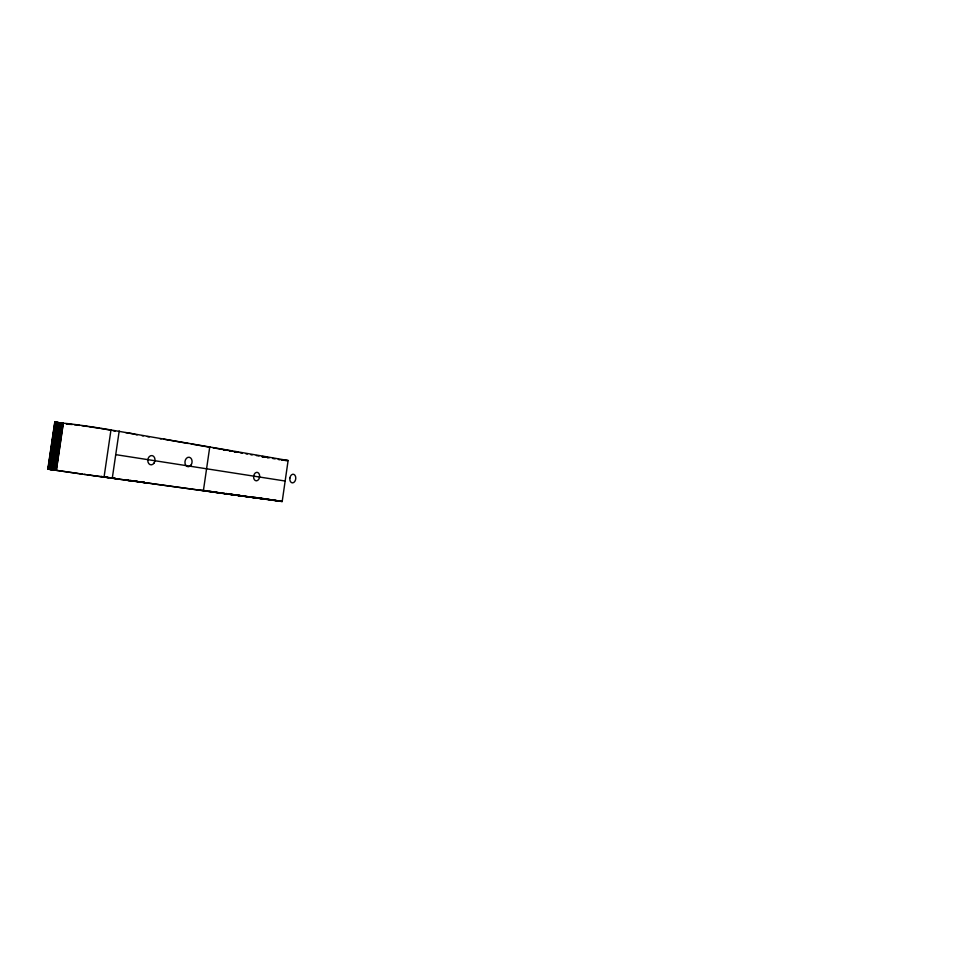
<?xml version="1.0" encoding="UTF-8"?>
<svg xmlns="http://www.w3.org/2000/svg" width="955" height="955" viewBox="0 0 955 955"><rect width="100%" height="100%" fill="white"/><g stroke="black" fill="none" stroke-linecap="round" stroke-linejoin="round"><path stroke-width="1.43" d="M203.379 490.786L209.778 446.797M90.355 475.22L282.191 501.542L288.112 460.513L110.47 429.881A30.572 0.86 8.6 0 0 63.328 423.232L54.757 422.11L56.596 422.564M69.011 472.176L47.822 469.12L54.769 422.182M82.237 474.11L48.025 469.132L54.913 422.11M48.204 469.192L55.139 422.134M48.347 469.203L55.283 422.146M48.514 469.227L55.45 422.158M48.693 469.263L55.629 422.17M48.896 469.287L55.832 422.194M49.111 469.323L56.047 422.217M49.338 469.359L56.285 422.241M49.588 469.394L56.536 422.277M49.851 469.43L56.799 422.301M50.138 469.478L57.073 422.337M50.424 469.514L57.372 422.373M50.734 469.562L57.682 422.42M51.045 469.609L57.992 422.456M51.379 469.657L58.327 422.504M51.713 469.705L58.661 422.552M52.071 469.753L59.019 422.599M52.43 469.8L59.365 422.647M52.788 469.848L59.735 422.695M53.158 469.908L60.105 422.755M53.54 469.956L60.487 422.802M53.922 470.015L60.857 422.862M54.304 470.063L61.251 422.922M54.686 470.123L61.633 422.97M55.08 470.182L62.015 423.029M55.462 470.23L62.409 423.089M55.856 470.29L62.791 423.149M56.238 470.338L63.173 423.208M56.381 470.361L63.328 423.232M104.047 477.154L110.959 429.965M112.26 478.36L119.208 430.932M160.046 438.775L161.347 438.811M281.271 501.303L271.256 499.931M153.457 483.851L233.414 494.809L229.463 494.248M267.066 457.361L267.889 457.421L262.458 456.442M288.112 460.513L281.236 459.713A25.809 0.669 8.3 0 1 282.071 459.868M145.626 482.764L146.616 482.872L145.9 482.752M237.592 495.335L243.227 496.015M66.361 424.068L69.572 424.342A23.23 0.657 8.6 0 1 72.294 424.521M144.826 482.657L138.439 481.798M259.008 455.941L256.346 455.583M104.262 477.13L93.865 475.709M199.5 489.903L198.473 489.772L200.323 490.011M237.795 452.204L234.238 451.715M223.757 450.223L224.58 450.33M129.223 480.52L126.585 480.174L129.438 480.616M113.311 478.264L115.83 478.586L111.795 477.978M237.067 495.156L242.749 495.943M270.623 499.847L256.191 497.842M255.737 497.543C250.938 496.863 258.948 498.092 256.226 497.603M133.33 480.854L137.842 481.714M237.138 495.275L231.229 494.451M242.021 495.848L237.831 495.263M243.74 496.158L250.341 497.089M135.335 481.368L117.525 478.968M93.471 475.686L89.161 475.053M202.556 490.381L207.772 491.061M135.526 481.165L137.914 481.499M228.782 494.117L224.461 493.532M229.403 494.201L235.885 494.929M205.05 490.739L203.045 490.452M86.726 474.707L90.307 475.256M105.11 477.011L110.243 477.739M84.279 474.36L88.708 475.029M85.472 474.575L79.038 473.656M259.748 498.104L260.369 498.188M254.937 497.686L256.298 497.877M257.659 498.08L261.921 498.701L246.927 496.552M258.841 498.033L261.3 498.319M204.895 490.655L207.545 491.037M227.171 493.914L228.555 494.117M250.867 497.113L255.152 497.686M260.476 498.259L262.386 498.534M220.963 493.043L221.835 493.162L215.997 492.326M222.527 493.222L225.01 493.58M230.477 494.201L236.601 495.084M78.274 473.513L69.882 472.307M229.725 451.058L230.609 451.178M261.598 498.367L263.329 498.665M265.645 498.976L270.253 499.632M262.47 498.486L264.237 498.796M265.132 498.928L270.563 499.716M220.712 492.971L215.878 492.267M244.432 496.194L253.576 497.579L236.78 495.239L241.329 495.908M244.552 496.17L245.411 496.302M139.979 481.786L142.51 482.156M215.221 492.219L209.157 491.336M138.177 481.607L132.817 480.843M139.311 481.774L142.343 482.132M125.75 432.603L134.834 434.143M264.272 456.991L262.255 456.705M263.27 498.606L263.986 498.713M242.94 495.943L242.188 495.824M272.342 499.943L278.144 500.79M282.191 501.542L272.33 499.978M200.992 490.154L199.882 489.999M211.151 491.562L209.694 491.348M227.565 493.783C230.907 494.248 223.816 493.21 226.956 493.687M215.412 492.207L210.78 491.503M144.79 482.526L142.832 482.203L144.611 482.55M146.199 482.729L152.227 483.624M116.916 478.885L112.929 478.157M262.124 456.848L263.15 457.003M103.51 476.879L100.932 476.473L108.488 477.655L104.668 477.046M62.445 423.519L58.733 422.934M234.273 451.894L236.124 452.181M278.753 500.886L281.307 501.303M267.197 457.612L269.131 457.911M115.734 454.64L285.151 481.022M250.902 454.759L252.168 454.962M142.02 435.707L143.286 435.91M240.206 452.825L242.272 453.159M152.776 483.708L153.325 483.803M272.736 458.495L275.112 458.889M135.932 434.716L137.162 434.919M163.389 439.121L188.29 443.478M191.215 443.991L210.267 447.322M213.192 447.823L232.232 451.154M235.169 451.667L238.093 452.181M147.309 436.59L149.219 436.924M278.287 459.462L280.006 459.809M245.96 453.816L247.285 454.091M74.335 424.736A23.23 0.657 8.6 0 1 79.731 425.405M81.844 425.691A23.23 0.657 8.6 0 1 87.597 426.491M88.791 426.67A23.23 0.657 8.6 0 1 99.654 428.329M100.788 428.509A23.23 0.657 8.6 0 1 105.098 429.225M106.089 429.392A23.23 0.657 8.6 0 1 110.41 430.168M112.965 430.669A23.23 0.657 8.6 0 1 115.054 431.183M284.22 460.274A25.809 0.669 8.3 0 1 286.536 460.776M253.672 476.115L253.636 476.39A4.25 2.996 -82.4 0 0 257.635 480.425A4.25 2.996 -82.4 0 0 258.686 473.214A4.25 2.996 -82.4 0 0 253.708 475.853L253.672 476.115M289.866 478.085L289.831 478.36A4.345 2.961 -82.5 0 0 293.782 482.466A4.345 2.961 -82.5 0 0 294.844 475.113A4.345 2.961 -82.5 0 0 289.914 477.81L289.866 478.085M130.381 480.461L131.253 480.604L130.465 480.472M144.026 482.394L143.298 482.311L143.99 482.394M191.215 464.81A4.775 3.557 -82.7 0 0 189.209 457.242A4.775 3.557 -82.7 0 0 185.127 463.82A4.775 3.557 -82.7 0 0 191.215 464.81M154.125 462.984A4.656 3.581 -82.5 0 0 152.084 455.583A4.656 3.581 -82.5 0 0 147.989 462.005A4.656 3.581 -82.5 0 0 154.125 462.984"/></g></svg>
